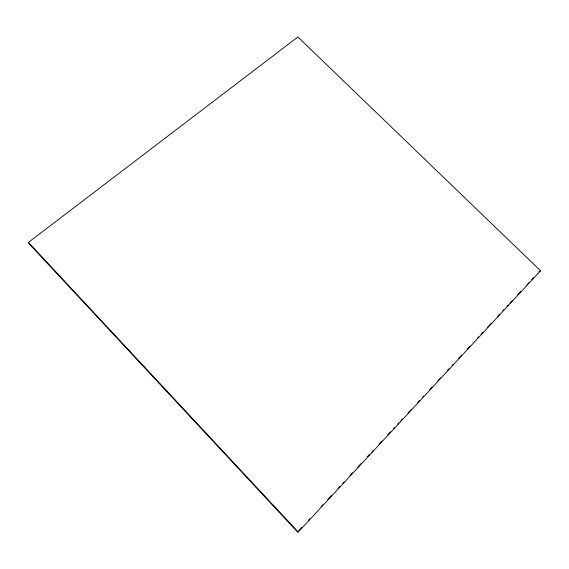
<?xml version="1.0" encoding="UTF-8"?>
<svg xmlns="http://www.w3.org/2000/svg" width="569" height="569" viewBox="0 0 569 569"><rect width="100%" height="100%" fill="white"/><g stroke="black" fill="none" stroke-linecap="round" stroke-linejoin="round"><path stroke-width="0.85" d="M298.761 530.706L301.776 527.449M308.412 520.294L310.226 518.345M321.087 506.638L322.9 504.682M327.73 499.482L331.35 495.578M337.986 488.422L339.8 486.474M342.815 483.223L344.025 481.922M350.056 475.414L352.474 472.811M357.901 466.957L360.924 463.707M367.56 456.551L369.373 454.603M371.785 451.999L373.591 450.043M379.025 444.19L382.041 440.939M387.475 435.086L390.49 431.835M393.513 428.578L394.715 427.276M397.738 424.026L398.94 422.724M400.754 420.776L402.56 418.827M407.994 412.966L411.01 409.716M417.653 402.56L419.46 400.612M422.483 397.361L423.685 396.06M429.723 389.552L432.134 386.948M437.568 381.095L440.584 377.844M447.227 370.689L449.033 368.74M452.049 365.483L453.258 364.181M458.692 358.328L461.708 355.077M467.142 349.224L470.158 345.973M477.398 338.164L478.607 336.862M481.018 334.266L482.832 332.31M487.661 327.111L491.282 323.206M497.32 316.698L499.731 314.095M502.747 310.845L503.956 309.543M506.972 306.293L508.181 304.991M509.988 303.042L512.406 300.439M517.235 295.233L520.855 291.335M526.887 284.827L529.305 282.224M531.716 279.621L533.53 277.672M298.241 532.022L540.55 270.752L297.872 36.978L28.45 242.38L29.047 243.703L297.551 532.008L298.241 532.022L28.45 242.38M538.957 271.818L540.55 270.752"/></g></svg>
